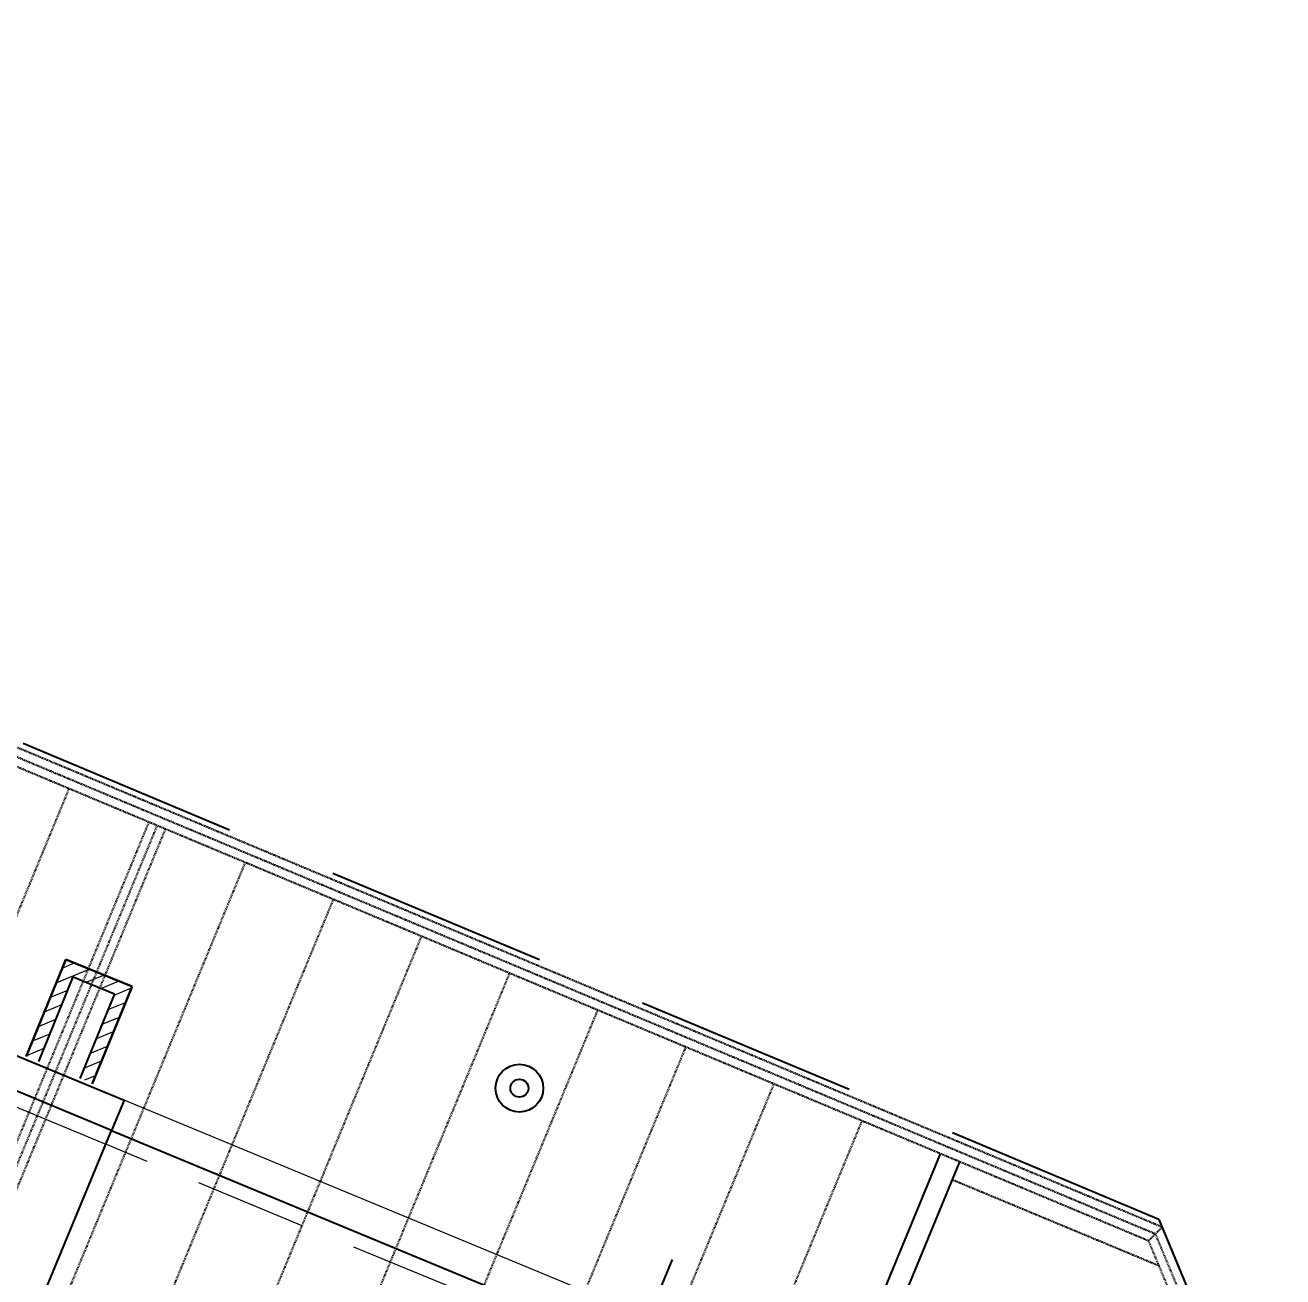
# Model space of a CAD drawing. Extents: x -16 to 10076, y -1 to 10000.
# Drawn here: x 1092.7 to 1303.3, y 1208.9 to 1418.6 of the extents above; entities that cross this region are included whole.
import ezdxf

# ---------------------------------------------------------------- set-up
doc = ezdxf.new("R2010")
doc.units = 0
doc.header["$MEASUREMENT"] = 0
doc.linetypes.add('HIDDEN', pattern=[0.375, 0.25, -0.125])
doc.linetypes.add('HIDDEN2', pattern=[0.1875, 0.125, -0.0625])
for name, color, linetype in [('DMNS', 1, 'Continuous'), ('DOORS', 3, 'Continuous'), ('ELEC', 5, 'Continuous'), ('FOUNDATION', 5, 'Continuous'), ('MASONRY', 16, 'HIDDEN'), ('ROOF BEAMS', 251, 'HIDDEN'), ('ROOF FRAMING', 4, 'HIDDEN2'), ('ROOFLINE', 252, 'HIDDEN'), ('WALLS', 3, 'Continuous')]:
    doc.layers.add(name, color=color, linetype=linetype)
doc.styles.get("Standard").update_dxf_attribs({"font": 'hcad.shx', "height": 8})
doc.dimstyles.new('DEFAULT', dxfattribs={"dimtxt": 8, "dimasz": 8, "dimexe": 8, "dimexo": 8, "dimgap": 1, "dimtad": 0, "dimdec": 1, "dimrnd": 0.5, "dimzin": 7, "dimdsep": 46, "dimlunit": 4, "dimtxsty": 'Standard', "dimcen": 0, "dimclrd": 256, "dimclre": 256, "dimclrt": 256, "dimadec": 0, "dimazin": 0, "dimtfac": 1, "dimtdec": 4, "dimtofl": 0, "dimtmove": 2, "dimatfit": 3, "dimfxl": 1, "dimtolj": 1, "dimtzin": 0, "dimarcsym": 0})

# ---------------------------------------------------------------- blocks, each defined once
blk = doc.blocks.new('*D54')
at = {"layer": 'Defpoints', "color": 0}
for p in [(1194.96, 1197.04), (1194.96, 1197.04), (1179.27, 1159.18)]:
    blk.add_point(p, dxfattribs=at)
at = {"layer": 'DMNS', "lineweight": -2}
for p, q in [((1198.02, 1204.43), (1201.09, 1211.82)), ((1176.2, 1151.79), (1173.14, 1144.4))]:
    blk.add_line(p, q, dxfattribs=at)
at = {"layer": 'DMNS'}
for points in [[(1196.79, 1204.94), (1199.25, 1203.92), (1194.96, 1197.04)], [(1174.97, 1152.3), (1177.44, 1151.28), (1179.27, 1159.18)]]:
    blk.add_solid(points, dxfattribs=at)
at = {"layer": 'DMNS', "insert": (1187.11, 1178.11), "char_height": 8, "attachment_point": 5, "rotation": 67.486}
blk.add_mtext('\\A1;3\'-5"', dxfattribs=at)

msp = doc.modelspace()

# ---------------------------------------------------------------- hatches: boundary and pattern name
at = {"layer": 'MASONRY', "lineweight": 9, "ltscale": 75}
h = msp.add_hatch(dxfattribs=at)
h.set_pattern_fill('ANSI31', color=256, scale=15, angle=22.5, style=0)
h.set_pattern_definition([(202.555994, (-5851.8013, 13103.525), (-0.719224, 1.73157207), [])])
h.paths.add_polyline_path([(1095.08862, 1245.3996), (1092.65961, 1245.39841), (1099.452, 1262.1207), (1110.55162, 1257.55793), (1103.68622, 1240.85684), (1101.96173, 1242.57964), (1107.61513, 1256.33236), (1100.68631, 1259.18062)])

# ---------------------------------------------------------------- linework, layer by layer
at = {"layer": 'DOORS', "ltscale": 150}
for p, q in [((1107.08267, 1233.46571), (1070.35887, 1144.76755)), ((1107.11816, 1233.451), (1217.97247, 1187.50188))]:
    msp.add_line(p, q, dxfattribs=at)
at = {"layer": 'ELEC', "ltscale": 7.5}
msp.add_circle((1175.43844, 1240.5355), 4, dxfattribs=at)
at = {"layer": 'ELEC'}
msp.add_circle((1175.43844, 1240.5355), 1.5, dxfattribs=at)
at = {"layer": 'FOUNDATION', "lineweight": 20, "ltscale": 75}
for p in [(1083.98765, 1240.33234), (1107.11816, 1233.451)]:
    msp.add_line(p, (1106.16088, 1231.14153), dxfattribs=at)
at = {"layer": 'FOUNDATION', "lineweight": 20, "ltscale": 50}
msp.add_line((1220.08034, 1192.58648), (1109.22416, 1238.53182), dxfattribs=at)
at = {"layer": 'FOUNDATION', "linetype": 'HIDDEN', "lineweight": 9, "ltscale": 75}
msp.add_line((1217.0152, 1185.19242), (1106.16088, 1231.14153), dxfattribs=at)
at = {"layer": 'MASONRY', "linetype": 'Continuous', "lineweight": 30, "ltscale": 1.5}
for p, q in [((1092.84758, 1245.86116), (1099.45211, 1262.12096)), ((1099.452, 1262.1207), (1110.55162, 1257.55793)), ((1110.55162, 1257.55793), (1103.86595, 1241.29405))]:
    msp.add_line(p, q, dxfattribs=at)
at = {"layer": 'ROOF BEAMS', "ltscale": 100}
for p, q in [((1165.07721, 1033.5915), (1245.98261, 1229.54201)), ((1168.31053, 1032.25148), (1249.2107, 1228.18934))]:
    msp.add_line(p, q, dxfattribs=at)
at = {"layer": 'ROOF FRAMING'}
for p, q in [((1281.93513, 1216.10315), (805.01932, 1415.9458)), ((1283.08362, 1217.24826), (805.02287, 1417.57068)), ((1280.78664, 1214.95804), (805.01577, 1414.32092)), ((1018.88242, 1094.17358), (1100.02651, 1290.70219)), ((1032.27747, 1088.62174), (1113.39705, 1285.09099)), ((970.37169, 930.82687), (1116.16999, 1283.94608)), ((1033.66318, 1088.04745), (1114.78352, 1284.51853)), ((1048.44385, 1081.92108), (1129.54054, 1278.33488)), ((1063.22456, 1075.79482), (1144.29755, 1272.15123)), ((1078.00546, 1069.66902), (1159.05457, 1265.96758)), ((1092.78626, 1063.54296), (1173.81158, 1259.78393)), ((1107.56698, 1057.41672), (1188.5686, 1253.60028)), ((1122.3476, 1051.29025), (1203.32561, 1247.41663)), ((1137.12851, 1045.16449), (1218.08263, 1241.23298)), ((1151.90927, 1039.03835), (1232.83964, 1235.04933)), ((1282.52626, 1210.77195), (1247.96085, 1225.16223)), ((1280.78664, 1214.95804), (1283.08362, 1217.24826)), ((1281.93513, 1216.10315), (1301.34295, 1169.40177)), ((1283.08362, 1217.24826), (1303.30387, 1168.59192)), ((1280.78664, 1214.95804), (1299.38203, 1170.21162))]:
    msp.add_line(p, q, dxfattribs=at)
at = {"layer": 'ROOFLINE', "linetype": 'HIDDEN', "ltscale": 150}
for q in [(805.02804, 1418.64605), (1303.3066, 1168.57667)]:
    msp.add_line((1282.53704, 1218.55483), q, dxfattribs=at)
at = {"layer": 'WALLS', "ltscale": 1.5}
for p, q in [((1094.92615, 1244.9996), (1100.68631, 1259.18062)), ((1100.68631, 1259.18062), (1107.61513, 1256.33236)), ((1107.61513, 1256.33236), (1101.78742, 1242.1556))]:
    msp.add_line(p, q, dxfattribs=at)
at = {"layer": 'WALLS', "ltscale": 75}
for p, q in [((1087.05092, 1247.72263), (1109.22416, 1238.53182)), ((1109.22416, 1238.53182), (1107.11816, 1233.451))]:
    msp.add_line(p, q, dxfattribs=at)
at = {"layer": 'WALLS', "ltscale": 50}
msp.add_line((1107.11816, 1233.451), (1084.94492, 1242.6418), dxfattribs=at)

# ---------------------------------------------------------------- dimensions: what is measured, and where the dimension line sits
at = {"layer": 'DMNS'}
dim = msp.add_aligned_dim(p1=(1179.26728, 1159.18203), p2=(1194.9597, 1197.04068), distance=0, dimstyle='DEFAULT', override={"dimscale": 1, "dimtdec": 1}, dxfattribs=at)
dim.commit()
dim.dimension.update_dxf_attribs({"geometry": '*D54', "text_midpoint": (1187.11349, 1178.11135)})

doc.saveas('drawing.dxf')
